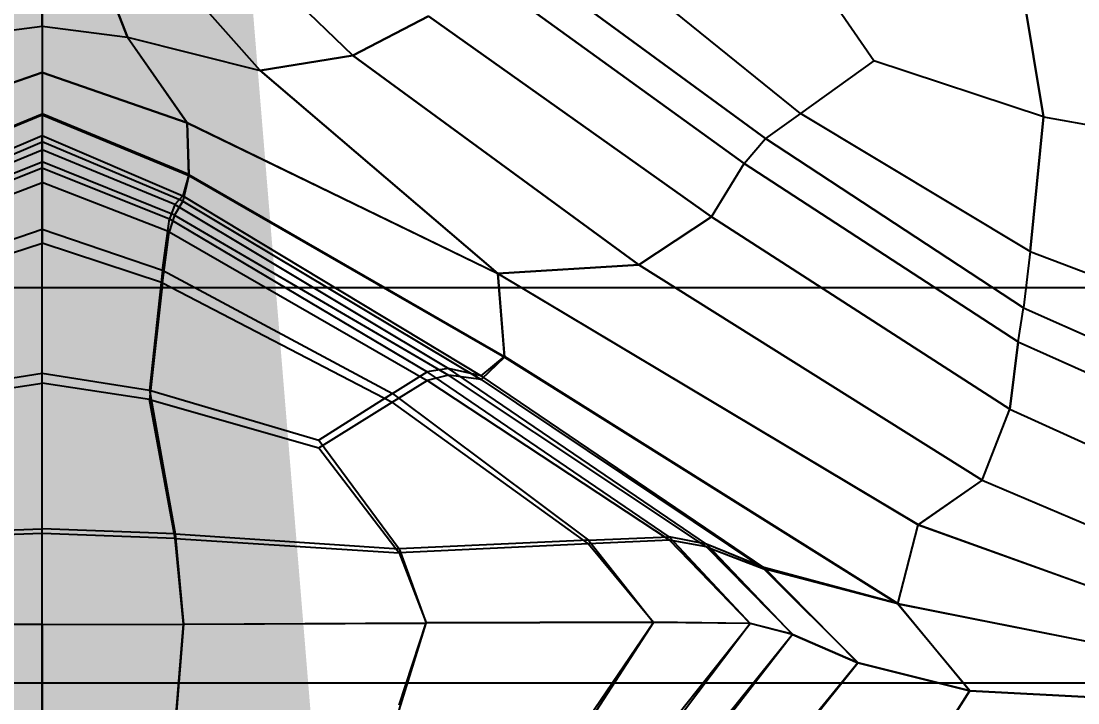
# Model space of a CAD drawing. Extents: x 11992 to 29481, y -6727 to 6811.
# Drawn here: x 12616.7 to 12621.346, y 1495.087 to 1498.083 of the extents above; entities that cross this region are included whole.
import ezdxf

# ---------------------------------------------------------------- set-up
doc = ezdxf.new("R2010")
doc.units = 0
doc.header["$MEASUREMENT"] = 0
doc.layers.get('0').update_dxf_attribs({"color": 8, "linetype": 'CONTINUOUS'})
doc.layers.add('zoylight 3编号', color=7, linetype='CONTINUOUS')
doc.styles.add('TFB MS 3mm at 1 to 25', font='arial.ttf', dxfattribs={"height": 75})

msp = doc.modelspace()

# ---------------------------------------------------------------- linework, layer by layer
for p, q in [((12616.7924, 1498.0607, -1750.6689), (12616.7924, 1498.9817, -1749.194)), ((12620.4497, 1497.9088, -1729.1708), (12620.0954, 1498.4193, -1729.7818)), ((12620.4497, 1497.9088, -1751.6951), (12620.0954, 1498.4193, -1751.084)), ((12619.9729, 1497.5669, -1728.7759), (12618.9071, 1498.3473, -1729.7055)), ((12618.9071, 1498.3473, -1751.1603), (12619.9729, 1497.5669, -1752.09)), ((12620.1264, 1497.6761, -1751.9629), (12619.2638, 1498.3745, -1751.1359)), ((12620.1264, 1497.6761, -1728.903), (12619.2638, 1498.3745, -1729.73)), ((12621.082, 1498.3425, -1751.1692), (12621.1945, 1497.6616, -1751.979)), ((12621.1945, 1497.6616, -1728.8869), (12621.082, 1498.3425, -1729.6967)), ((12618.1585, 1497.9319, -1729.8384), (12617.7394, 1498.3351, -1730.3941)), ((12618.1585, 1497.9319, -1751.0276), (12617.7394, 1498.3351, -1750.4719)), ((12617.7508, 1497.8654, -1750.9828), (12617.4022, 1498.2593, -1750.4281)), ((12617.7508, 1497.8657, -1729.8833), (12617.4022, 1498.2593, -1730.4378)), ((12618.7441, 1498.2774, -1751.1491), (12619.8799, 1497.4573, -1752.1422)), ((12619.8799, 1497.4573, -1728.7237), (12618.7441, 1498.2774, -1729.7169)), ((12616.7924, 1498.2252, -1730.4575), (12616.7924, 1497.6711, -1729.5897)), ((12617.0813, 1498.2338, -1750.4133), (12617.1681, 1498.0121, -1750.7474)), ((12617.1681, 1498.0123, -1730.1183), (12617.0813, 1498.2338, -1730.4526)), ((12618.4918, 1498.1041, -1729.772), (12618.1585, 1497.9319, -1729.8384)), ((12618.1585, 1497.9319, -1751.0276), (12618.4918, 1498.1041, -1751.0939)), ((12618.4918, 1498.1041, -1751.0939), (12619.7359, 1497.2224, -1752.1851)), ((12619.7359, 1497.2224, -1728.6808), (12618.4918, 1498.1041, -1729.772)), ((12616.4161, 1498.0123, -1730.1183), (12616.7924, 1498.0612, -1730.1966)), ((12616.4161, 1498.0118, -1750.7473), (12616.7924, 1498.0607, -1750.6689)), ((12616.7924, 1498.0612, -1730.1966), (12617.1681, 1498.0123, -1730.1183)), ((12616.7924, 1498.0607, -1750.6689), (12617.1681, 1498.0121, -1750.7474)), ((12616.7924, 1498.0607, -1750.6689), (12616.7924, 1497.5796, -1751.7225)), ((12617.1681, 1498.0123, -1730.1183), (12617.4299, 1497.6375, -1729.6167)), ((12617.1681, 1498.0123, -1730.1183), (12617.7508, 1497.8657, -1729.8833)), ((12617.1681, 1498.0121, -1750.7474), (12617.4299, 1497.6358, -1751.2481)), ((12617.1681, 1498.0121, -1750.7474), (12617.7508, 1497.8654, -1750.9828)), ((12618.1585, 1497.9319, -1729.8384), (12617.7508, 1497.8657, -1729.8833)), ((12617.7508, 1497.8654, -1750.9828), (12618.1585, 1497.9319, -1751.0276)), ((12619.4164, 1497.0117, -1728.6716), (12618.1585, 1497.9319, -1729.8384)), ((12618.1585, 1497.9319, -1751.0276), (12619.4164, 1497.0114, -1752.1945)), ((12620.4497, 1497.9088, -1729.1708), (12620.1264, 1497.6761, -1728.903)), ((12620.4497, 1497.9088, -1751.6951), (12620.1264, 1497.6761, -1751.9629)), ((12621.1945, 1497.6616, -1728.8869), (12620.4497, 1497.9088, -1729.1708)), ((12621.1945, 1497.6616, -1751.979), (12620.4497, 1497.9088, -1751.6951)), ((12616.1543, 1497.6375, -1729.6167), (12616.7924, 1497.8585, -1729.9153)), ((12616.1543, 1497.6356, -1751.2479), (12616.7924, 1497.8568, -1750.9489)), ((12616.7924, 1497.8585, -1729.9153), (12617.4299, 1497.6375, -1729.6167)), ((12616.7924, 1497.8568, -1750.9489), (12617.4299, 1497.6358, -1751.2481)), ((12618.7965, 1496.9737, -1728.7206), (12617.7508, 1497.8657, -1729.8833)), ((12617.7508, 1497.8654, -1750.9828), (12618.7965, 1496.9735, -1752.1459)), ((12616.1467, 1497.4084, -1751.6464), (12616.7924, 1497.6754, -1751.2871)), ((12616.1472, 1497.4046, -1729.2292), (12616.7924, 1497.6711, -1729.5897)), ((12617.4375, 1497.4089, -1751.6469), (12616.7924, 1497.6754, -1751.2871)), ((12616.7924, 1497.6711, -1729.5897), (12617.437, 1497.4046, -1729.2292)), ((12616.7924, 1497.6711, -1729.5897), (12616.7924, 1497.107, -1728.2803)), ((12620.1264, 1497.6761, -1751.9629), (12619.9729, 1497.5669, -1752.09)), ((12620.1264, 1497.6761, -1728.903), (12619.9729, 1497.5669, -1728.7759)), ((12621.1373, 1497.0705, -1752.6615), (12620.1264, 1497.6761, -1751.9629)), ((12621.1373, 1497.0705, -1728.2045), (12620.1264, 1497.6761, -1728.903)), ((12621.1373, 1497.0705, -1728.2045), (12621.1945, 1497.6616, -1728.8869)), ((12621.1945, 1497.6616, -1751.979), (12621.1373, 1497.0705, -1752.6615)), ((12621.1945, 1497.6616, -1728.8869), (12621.6671, 1497.5791, -1728.7922)), ((12621.1945, 1497.6616, -1751.979), (12621.6671, 1497.5791, -1752.0737)), ((12617.437, 1497.4046, -1729.2292), (12617.4299, 1497.6375, -1729.6167)), ((12617.4299, 1497.6375, -1729.6167), (12618.7965, 1496.9737, -1728.7206)), ((12617.4299, 1497.6358, -1751.2481), (12617.4375, 1497.4089, -1751.6469)), ((12617.4299, 1497.6358, -1751.2481), (12618.7965, 1496.9735, -1752.1459)), ((12616.1725, 1497.3154, -1752.0754), (12616.7924, 1497.5796, -1751.7225)), ((12616.1729, 1497.2908, -1728.8363), (12616.7924, 1497.5517, -1729.1951)), ((12616.7924, 1497.5796, -1751.7225), (12617.4118, 1497.3156, -1752.0757)), ((12616.7924, 1495.4314, -1754.9165), (12616.7924, 1497.5796, -1751.7225)), ((12617.4113, 1497.2908, -1728.8363), (12616.7924, 1497.5517, -1729.1951)), ((12619.8799, 1497.4573, -1752.1422), (12619.9729, 1497.5669, -1752.09)), ((12619.8799, 1497.4573, -1728.7237), (12619.9729, 1497.5669, -1728.7759)), ((12621.1073, 1496.8228, -1727.9084), (12619.9729, 1497.5669, -1728.7759)), ((12619.9729, 1497.5669, -1752.09), (12621.1073, 1496.8228, -1752.9574)), ((12616.2082, 1497.277, -1752.4344), (12616.7924, 1497.5173, -1752.1145)), ((12617.376, 1497.2773, -1752.4344), (12616.7924, 1497.5173, -1752.1145)), ((12616.2092, 1497.23, -1728.5147), (12616.7924, 1497.4646, -1728.8454)), ((12617.3751, 1497.23, -1728.5147), (12616.7924, 1497.4646, -1728.8454)), ((12619.7359, 1497.2224, -1752.1851), (12619.8799, 1497.4573, -1752.1422)), ((12619.7359, 1497.2224, -1728.6808), (12619.8799, 1497.4573, -1728.7237)), ((12619.8799, 1497.4573, -1752.1422), (12621.0839, 1496.6731, -1753.073)), ((12621.0839, 1496.6731, -1727.7929), (12619.8799, 1497.4573, -1728.7237)), ((12616.2311, 1497.2141, -1752.6227), (12616.7924, 1497.4384, -1752.3226)), ((12616.7924, 1497.4384, -1752.3226), (12617.3531, 1497.2141, -1752.6227)), ((12617.4375, 1497.4089, -1751.6469), (12617.4118, 1497.3156, -1752.0757)), ((12617.4375, 1497.4089, -1751.6469), (12618.8261, 1496.6087, -1752.7263)), ((12616.2325, 1497.1564, -1728.3408), (12616.7924, 1497.374, -1728.6533)), ((12617.3517, 1497.1564, -1728.3409), (12616.7924, 1497.374, -1728.6533)), ((12617.437, 1497.4046, -1729.2292), (12617.4113, 1497.2908, -1728.8363)), ((12617.437, 1497.4046, -1729.2292), (12618.8261, 1496.6051, -1728.1478)), ((12617.4118, 1497.3156, -1752.0757), (12617.376, 1497.2773, -1752.4344)), ((12617.4118, 1497.3156, -1752.0757), (12618.7226, 1496.5241, -1753.1356)), ((12617.376, 1497.2773, -1752.4344), (12617.3531, 1497.2141, -1752.6227)), ((12617.4113, 1497.2908, -1728.8363), (12617.3751, 1497.23, -1728.5147)), ((12617.376, 1497.2773, -1752.4344), (12618.5786, 1496.556, -1753.3943)), ((12617.4113, 1497.2908, -1728.8363), (12618.7226, 1496.5081, -1727.7596)), ((12617.3751, 1497.23, -1728.5147), (12617.3517, 1497.1564, -1728.3409)), ((12617.3751, 1497.23, -1728.5147), (12618.5786, 1496.5265, -1727.5226)), ((12619.7359, 1497.2224, -1728.6808), (12619.4164, 1497.0117, -1728.6716)), ((12619.4164, 1497.0114, -1752.1945), (12619.7359, 1497.2224, -1752.1851)), ((12621.0477, 1496.3767, -1727.652), (12619.7359, 1497.2224, -1728.6808)), ((12619.7359, 1497.2224, -1752.1851), (12621.0477, 1496.3767, -1753.2139)), ((12617.3226, 1496.9883, -1752.9292), (12617.3531, 1497.2141, -1752.6227)), ((12617.3531, 1497.2141, -1752.6227), (12618.4856, 1496.541, -1753.5231)), ((12616.2616, 1496.9883, -1752.9292), (12616.7924, 1497.1688, -1752.6858)), ((12616.7924, 1497.1688, -1752.6858), (12617.3226, 1496.9883, -1752.9292)), ((12617.3216, 1496.9323, -1728.0268), (12617.3517, 1497.1564, -1728.3409)), ((12617.3517, 1497.1564, -1728.3409), (12618.4851, 1496.5036, -1727.4037)), ((12616.2626, 1496.9323, -1728.0268), (12616.7924, 1497.107, -1728.2803)), ((12617.3216, 1496.9323, -1728.0268), (12616.7924, 1497.107, -1728.2803)), ((12616.7924, 1495.4307, -1725.9486), (12616.7924, 1497.107, -1728.2803)), ((12621.1373, 1497.0705, -1752.6615), (12621.1073, 1496.8228, -1752.9574)), ((12621.1373, 1497.0705, -1728.2045), (12621.1073, 1496.8228, -1727.9084)), ((12621.1373, 1497.0705, -1752.6615), (12621.6671, 1496.8686, -1752.8943)), ((12621.1373, 1497.0705, -1728.2045), (12621.6671, 1496.8686, -1727.9716)), ((12619.4164, 1497.0117, -1728.6716), (12618.7965, 1496.9737, -1728.7206)), ((12618.7965, 1496.9735, -1752.1459), (12619.4164, 1497.0114, -1752.1945)), ((12620.9256, 1496.0651, -1727.4826), (12619.4164, 1497.0117, -1728.6716)), ((12619.4164, 1497.0114, -1752.1945), (12620.9256, 1496.0654, -1753.3838)), ((12617.3226, 1496.9883, -1752.9292), (12617.2654, 1496.4614, -1753.6422)), ((12617.3226, 1496.9883, -1752.9292), (12618.333, 1496.4466, -1753.6593)), ((12618.7965, 1496.9737, -1728.7206), (12618.8261, 1496.6051, -1728.1478)), ((12618.7965, 1496.9737, -1728.7206), (12620.6442, 1495.8696, -1727.2817)), ((12618.7965, 1496.9735, -1752.1459), (12620.6442, 1495.8701, -1753.5864)), ((12618.8261, 1496.6087, -1752.7263), (12618.7965, 1496.9735, -1752.1459)), ((12651.2496, 1496.9103, -1752.6812), (12606.2495, 1496.9103, -1752.6812)), ((12651.2496, 1496.9103, -1728.1842), (12606.2495, 1496.9103, -1728.1842)), ((12617.3216, 1496.9323, -1728.0268), (12617.2644, 1496.4201, -1727.2846)), ((12617.3216, 1496.9323, -1728.0268), (12618.3321, 1496.408, -1727.2664)), ((12621.0839, 1496.6731, -1727.7929), (12621.1073, 1496.8228, -1727.9084)), ((12621.0839, 1496.6731, -1753.073), (12621.1073, 1496.8228, -1752.9574)), ((12621.1073, 1496.8228, -1727.9084), (12621.6671, 1496.5749, -1727.6193)), ((12621.1073, 1496.8228, -1752.9574), (12621.6671, 1496.5746, -1753.2467)), ((12621.0477, 1496.3767, -1727.652), (12621.0839, 1496.6731, -1727.7929)), ((12621.0839, 1496.6731, -1753.073), (12621.0477, 1496.3767, -1753.2139)), ((12621.0839, 1496.6731, -1727.7929), (12621.6671, 1496.4118, -1727.4826)), ((12621.0839, 1496.6731, -1753.073), (12621.6671, 1496.4118, -1753.3833)), ((12618.7226, 1496.5241, -1753.1356), (12618.8261, 1496.6087, -1752.7263)), ((12618.8261, 1496.6051, -1728.1478), (12618.7226, 1496.5081, -1727.7596)), ((12620.5541, 1495.5232, -1754.133), (12618.8261, 1496.6087, -1752.7263)), ((12618.8261, 1496.6051, -1728.1478), (12620.5541, 1495.5218, -1726.7382)), ((12616.3189, 1496.4614, -1753.6422), (12616.7924, 1496.5348, -1753.5429)), ((12616.7924, 1496.5348, -1753.5429), (12617.2654, 1496.4614, -1753.6422)), ((12618.333, 1496.4466, -1753.6593), (12618.4856, 1496.541, -1753.5231)), ((12618.5786, 1496.5265, -1727.5226), (12618.4851, 1496.5036, -1727.4037)), ((12618.5786, 1496.556, -1753.3943), (12618.4856, 1496.541, -1753.5231)), ((12619.5499, 1495.8157, -1754.4729), (12618.4856, 1496.541, -1753.5231)), ((12618.7226, 1496.5241, -1753.1356), (12618.5786, 1496.556, -1753.3943)), ((12619.713, 1495.7833, -1754.4042), (12618.5786, 1496.556, -1753.3943)), ((12618.7226, 1496.5081, -1727.7596), (12618.5786, 1496.5265, -1727.5226)), ((12619.7139, 1495.7726, -1726.4787), (12618.5786, 1496.5265, -1727.5226)), ((12619.9652, 1495.681, -1754.2456), (12618.7226, 1496.5241, -1753.1356)), ((12616.3198, 1496.4199, -1727.2846), (12616.7924, 1496.4909, -1727.388)), ((12617.2644, 1496.4201, -1727.2846), (12616.7924, 1496.4909, -1727.388)), ((12618.3321, 1496.408, -1727.2664), (12618.4851, 1496.5036, -1727.4037)), ((12619.5504, 1495.8014, -1726.4143), (12618.4851, 1496.5036, -1727.4037)), ((12618.7226, 1496.5081, -1727.7596), (12619.9657, 1495.6753, -1726.6313)), ((12617.2654, 1496.4614, -1753.6422), (12617.377, 1495.8289, -1754.4691)), ((12617.2654, 1496.4614, -1753.6422), (12618.0097, 1496.2411, -1753.9402)), ((12618.333, 1496.4466, -1753.6593), (12618.0097, 1496.2411, -1753.9402)), ((12618.333, 1496.4466, -1753.6593), (12619.1942, 1495.8012, -1754.5069)), ((12617.2644, 1496.4201, -1727.2846), (12618.0088, 1496.2072, -1726.9745)), ((12617.377, 1495.8095, -1726.4204), (12617.2644, 1496.4201, -1727.2846)), ((12618.0088, 1496.2072, -1726.9745), (12618.3321, 1496.408, -1727.2664)), ((12619.1942, 1495.785, -1726.3817), (12618.3321, 1496.408, -1727.2664)), ((12620.9256, 1496.0651, -1727.4826), (12621.0477, 1496.3767, -1727.652)), ((12620.9256, 1496.0654, -1753.3838), (12621.0477, 1496.3767, -1753.2139)), ((12621.0477, 1496.3767, -1727.652), (12621.6671, 1496.0949, -1727.3091)), ((12621.0477, 1496.3767, -1753.2139), (12621.6671, 1496.0949, -1753.5569)), ((12618.0088, 1496.2072, -1726.9745), (12618.3631, 1495.7461, -1726.3251)), ((12618.0097, 1496.2411, -1753.9402), (12618.3631, 1495.7628, -1754.5613)), ((12620.9256, 1496.0654, -1753.3838), (12620.6442, 1495.8701, -1753.5864)), ((12620.9256, 1496.0651, -1727.4826), (12620.6442, 1495.8696, -1727.2817)), ((12620.9256, 1496.0654, -1753.3838), (12621.6671, 1495.7497, -1753.7801)), ((12620.9256, 1496.0651, -1727.4826), (12621.6671, 1495.7497, -1727.0863)), ((12616.2073, 1495.8289, -1754.4691), (12616.7924, 1495.851, -1754.4383)), ((12616.7924, 1495.8305, -1726.4521), (12616.2073, 1495.8095, -1726.4204)), ((12617.377, 1495.8289, -1754.4691), (12616.7924, 1495.851, -1754.4383)), ((12617.377, 1495.8095, -1726.4204), (12616.7924, 1495.8305, -1726.4521)), ((12617.377, 1495.8289, -1754.4691), (12618.3631, 1495.7628, -1754.5613)), ((12617.377, 1495.8289, -1754.4691), (12617.4142, 1495.4331, -1754.9182)), ((12620.5541, 1495.5232, -1754.133), (12620.6442, 1495.8701, -1753.5864)), ((12620.5541, 1495.5218, -1726.7382), (12620.6442, 1495.8696, -1727.2817)), ((12620.6442, 1495.8701, -1753.5864), (12621.6671, 1495.5015, -1754.0656)), ((12620.6442, 1495.8696, -1727.2817), (12621.6671, 1495.5015, -1726.8021)), ((12617.4142, 1495.4326, -1725.9472), (12617.377, 1495.8095, -1726.4204)), ((12617.377, 1495.8095, -1726.4204), (12618.3631, 1495.7461, -1726.3251)), ((12619.1942, 1495.8012, -1754.5069), (12618.3631, 1495.7628, -1754.5613)), ((12619.1942, 1495.785, -1726.3817), (12618.3631, 1495.7461, -1726.3251)), ((12619.1942, 1495.8012, -1754.5069), (12619.5499, 1495.8157, -1754.4729)), ((12619.5504, 1495.8014, -1726.4143), (12619.1942, 1495.785, -1726.3817)), ((12619.1942, 1495.8012, -1754.5069), (12619.4812, 1495.4398, -1754.9262)), ((12619.1942, 1495.785, -1726.3817), (12619.4812, 1495.4405, -1725.9404)), ((12619.5499, 1495.8157, -1754.4729), (12619.9052, 1495.4348, -1754.9213)), ((12619.713, 1495.7833, -1754.4042), (12619.5499, 1495.8157, -1754.4729)), ((12619.9052, 1495.4357, -1725.9453), (12619.5504, 1495.8014, -1726.4143)), ((12619.7139, 1495.7726, -1726.4787), (12619.5504, 1495.8014, -1726.4143)), ((12619.9652, 1495.681, -1754.2456), (12619.713, 1495.7833, -1754.4042)), ((12619.713, 1495.7833, -1754.4042), (12620.0916, 1495.3875, -1754.874)), ((12618.3631, 1495.7628, -1754.5613), (12618.4808, 1495.4374, -1754.9233)), ((12618.3631, 1495.7461, -1726.3251), (12618.4808, 1495.4376, -1725.9428)), ((12620.0916, 1495.3883, -1725.9926), (12619.7139, 1495.7726, -1726.4787)), ((12619.7139, 1495.7726, -1726.4787), (12619.9657, 1495.6753, -1726.6313)), ((12620.5541, 1495.5232, -1754.133), (12619.9652, 1495.681, -1754.2456)), ((12619.9652, 1495.681, -1754.2456), (12620.3796, 1495.2626, -1754.7494)), ((12620.5541, 1495.5218, -1726.7382), (12619.9657, 1495.6753, -1726.6313)), ((12619.9657, 1495.6753, -1726.6313), (12620.3796, 1495.2638, -1726.1177)), ((12620.5541, 1495.5232, -1754.133), (12620.8712, 1495.1391, -1754.6268)), ((12620.5541, 1495.5232, -1754.133), (12621.6671, 1495.3008, -1754.3539)), ((12620.5541, 1495.5218, -1726.7382), (12620.8712, 1495.141, -1726.2409)), ((12620.5541, 1495.5218, -1726.7382), (12621.6671, 1495.3012, -1726.5148)), ((12616.1701, 1495.4331, -1754.9182), (12616.7924, 1495.4314, -1754.9165)), ((12616.7924, 1495.4307, -1725.9486), (12616.1701, 1495.4326, -1725.9472)), ((12616.7924, 1495.4314, -1754.9165), (12617.4142, 1495.4331, -1754.9182)), ((12616.7924, 1495.4307, -1725.9486), (12617.4142, 1495.4326, -1725.9472)), ((12616.7924, 1495.4314, -1754.9165), (12616.7924, 1493.0999, -1756.5927)), ((12616.7924, 1491.1833, -1723.3195), (12616.7924, 1495.4307, -1725.9486)), ((12617.4142, 1495.4331, -1754.9182), (12617.377, 1494.9598, -1755.2952)), ((12617.377, 1494.9834, -1725.5512), (12617.4142, 1495.4326, -1725.9472)), ((12617.4142, 1495.4326, -1725.9472), (12618.4808, 1495.4376, -1725.9428)), ((12617.4142, 1495.4331, -1754.9182), (12618.4808, 1495.4374, -1754.9233)), ((12618.3631, 1495.0757, -1725.6174), (12618.4808, 1495.4376, -1725.9428)), ((12618.3631, 1495.055, -1755.2319), (12618.4808, 1495.4374, -1754.9233)), ((12619.4812, 1495.4405, -1725.9404), (12618.4808, 1495.4376, -1725.9428)), ((12619.4812, 1495.4398, -1754.9262), (12618.4808, 1495.4374, -1754.9233)), ((12619.1942, 1495.0211, -1725.5789), (12619.4812, 1495.4405, -1725.9404)), ((12619.1942, 1494.9984, -1755.2707), (12619.4812, 1495.4398, -1754.9262)), ((12619.9052, 1495.4357, -1725.9453), (12619.4812, 1495.4405, -1725.9404)), ((12619.9052, 1495.4348, -1754.9213), (12619.4812, 1495.4398, -1754.9262)), ((12619.5499, 1494.987, -1725.5644), (12619.9052, 1495.4357, -1725.9453)), ((12619.9052, 1495.4348, -1754.9213), (12619.5504, 1494.966, -1755.2872)), ((12620.0916, 1495.3883, -1725.9926), (12619.9052, 1495.4357, -1725.9453)), ((12620.0916, 1495.3875, -1754.874), (12619.9052, 1495.4348, -1754.9213)), ((12619.713, 1494.9183, -1725.5969), (12620.0916, 1495.3883, -1725.9926)), ((12620.0916, 1495.3875, -1754.874), (12619.7139, 1494.9016, -1755.2583)), ((12620.0916, 1495.3883, -1725.9926), (12620.3796, 1495.2638, -1726.1177)), ((12620.0916, 1495.3875, -1754.874), (12620.3796, 1495.2626, -1754.7494)), ((12619.9652, 1494.7598, -1725.6992), (12620.3796, 1495.2638, -1726.1177)), ((12619.9657, 1494.7491, -1755.1609), (12620.3796, 1495.2626, -1754.7494)), ((12620.3796, 1495.2638, -1726.1177), (12620.8712, 1495.141, -1726.2409)), ((12620.3796, 1495.2626, -1754.7494), (12620.8712, 1495.1391, -1754.6268)), ((12651.2496, 1495.1732, -1754.6584), (12606.2495, 1495.1732, -1754.6584)), ((12651.2496, 1495.1732, -1726.207), (12606.2495, 1495.1732, -1726.207)), ((12620.5541, 1494.6473, -1725.857), (12620.8712, 1495.141, -1726.2409)), ((12620.5541, 1494.642, -1755.0074), (12620.8712, 1495.1391, -1754.6268)), ((12620.8712, 1495.141, -1726.2409), (12621.6671, 1495.0993, -1726.2827)), ((12620.8712, 1495.1391, -1754.6268), (12621.6671, 1495.0974, -1754.585))]:
    msp.add_line(p, q)

# ---------------------------------------------------------------- texts
at = {"layer": 'zoylight 3编号', "insert": (12454.958, 1533.6001, -2440.428), "char_height": 75, "width": 206.137453, "attachment_point": 1, "style": 'TFB MS 3mm at 1 to 25'}
msp.add_mtext('{\\fSimHei|b0|i0|c134|p49;\\W0.95494; \\W1;L2W}', dxfattribs=at)

doc.saveas('drawing.dxf')
